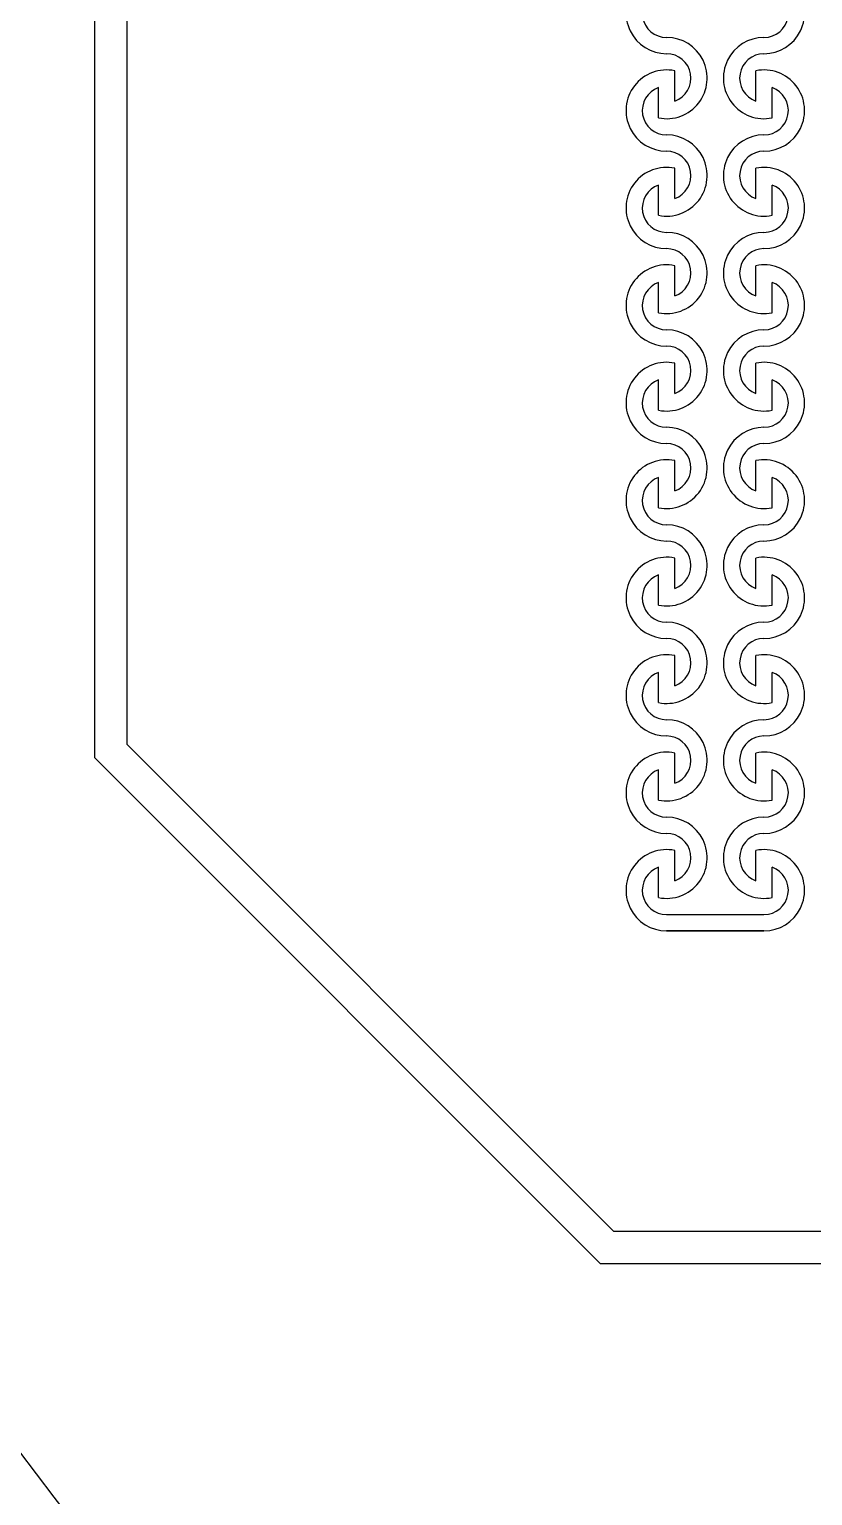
# Model space of a CAD drawing. Header units: millimetres. Extents: x 1000 to 444771, y -11148 to 590229.
# Drawn here: x 203013 to 205426, y 185887 to 190400 of the extents above; entities that cross this region are included whole.
import ezdxf

# ---------------------------------------------------------------- set-up
doc = ezdxf.new("R2010")
doc.units = ezdxf.units.MM
doc.layers.add('CLEAR', color=140, linetype='Continuous')

msp = doc.modelspace()

# ---------------------------------------------------------------- linework, layer by layer
for radius in [25000, 25000, 15000, 15000]:
    msp.add_circle((215000, 195000), radius)
at = {"layer": 'CLEAR'}
for p, q in [((203313.5, 194637.2), (203313.5, 188200)), ((203313.5, 194637.2), (203313.5, 188200)), ((203213.5, 194595.7), (203213.5, 188158.6)), ((203213.5, 194595.7), (203213.5, 188158.6)), ((205000.7, 190179.3), (205000.7, 190272.5)), ((205000.7, 190179.3), (205000.7, 190272.5)), ((205000.7, 190179.3), (205000.7, 190272.5)), ((205000.7, 190179.3), (205000.7, 190272.5)), ((205250.7, 190179.3), (205250.7, 190272.5)), ((205250.7, 190179.3), (205250.7, 190272.5)), ((205250.7, 190179.3), (205250.7, 190272.5)), ((205250.7, 190179.3), (205250.7, 190272.5)), ((204950.7, 190127.5), (204950.7, 190220.7)), ((204950.7, 190127.5), (204950.7, 190220.7)), ((204950.7, 190127.5), (204950.7, 190220.7)), ((204950.7, 190127.5), (204950.7, 190220.7)), ((205300.7, 190127.5), (205300.7, 190220.7)), ((205300.7, 190127.5), (205300.7, 190220.7)), ((205300.7, 190127.5), (205300.7, 190220.7)), ((205300.7, 190127.5), (205300.7, 190220.7)), ((205000.7, 189879.3), (205000.7, 189972.5)), ((205000.7, 189879.3), (205000.7, 189972.5)), ((205000.7, 189879.3), (205000.7, 189972.5)), ((205000.7, 189879.3), (205000.7, 189972.5)), ((205250.7, 189879.3), (205250.7, 189972.5)), ((205250.7, 189879.3), (205250.7, 189972.5)), ((205250.7, 189879.3), (205250.7, 189972.5)), ((205250.7, 189879.3), (205250.7, 189972.5)), ((204950.7, 189827.5), (204950.7, 189920.7)), ((204950.7, 189827.5), (204950.7, 189920.7)), ((204950.7, 189827.5), (204950.7, 189920.7)), ((204950.7, 189827.5), (204950.7, 189920.7)), ((205300.7, 189827.5), (205300.7, 189920.7)), ((205300.7, 189827.5), (205300.7, 189920.7)), ((205300.7, 189827.5), (205300.7, 189920.7)), ((205300.7, 189827.5), (205300.7, 189920.7)), ((205000.7, 189579.3), (205000.7, 189672.5)), ((205000.7, 189579.3), (205000.7, 189672.5)), ((205000.7, 189579.3), (205000.7, 189672.5)), ((205000.7, 189579.3), (205000.7, 189672.5)), ((205250.7, 189579.3), (205250.7, 189672.5)), ((205250.7, 189579.3), (205250.7, 189672.5)), ((205250.7, 189579.3), (205250.7, 189672.5)), ((205250.7, 189579.3), (205250.7, 189672.5)), ((204950.7, 189527.5), (204950.7, 189620.7)), ((204950.7, 189527.5), (204950.7, 189620.7)), ((204950.7, 189527.5), (204950.7, 189620.7)), ((204950.7, 189527.5), (204950.7, 189620.7)), ((205300.7, 189527.5), (205300.7, 189620.7)), ((205300.7, 189527.5), (205300.7, 189620.7)), ((205300.7, 189527.5), (205300.7, 189620.7)), ((205300.7, 189527.5), (205300.7, 189620.7)), ((205000.7, 189279.3), (205000.7, 189372.5)), ((205000.7, 189279.3), (205000.7, 189372.5)), ((205000.7, 189279.3), (205000.7, 189372.5)), ((205000.7, 189279.3), (205000.7, 189372.5)), ((205250.7, 189279.3), (205250.7, 189372.5)), ((205250.7, 189279.3), (205250.7, 189372.5)), ((205250.7, 189279.3), (205250.7, 189372.5)), ((205250.7, 189279.3), (205250.7, 189372.5)), ((204950.7, 189227.5), (204950.7, 189320.7)), ((204950.7, 189227.5), (204950.7, 189320.7)), ((204950.7, 189227.5), (204950.7, 189320.7)), ((204950.7, 189227.5), (204950.7, 189320.7)), ((205300.7, 189227.5), (205300.7, 189320.7)), ((205300.7, 189227.5), (205300.7, 189320.7)), ((205300.7, 189227.5), (205300.7, 189320.7)), ((205300.7, 189227.5), (205300.7, 189320.7)), ((205000.7, 188979.3), (205000.7, 189072.5)), ((205000.7, 188979.3), (205000.7, 189072.5)), ((205000.7, 188979.3), (205000.7, 189072.5)), ((205000.7, 188979.3), (205000.7, 189072.5)), ((205250.7, 188979.3), (205250.7, 189072.5)), ((205250.7, 188979.3), (205250.7, 189072.5)), ((205250.7, 188979.3), (205250.7, 189072.5)), ((205250.7, 188979.3), (205250.7, 189072.5)), ((204950.7, 188927.5), (204950.7, 189020.7)), ((204950.7, 188927.5), (204950.7, 189020.7)), ((204950.7, 188927.5), (204950.7, 189020.7)), ((204950.7, 188927.5), (204950.7, 189020.7)), ((205300.7, 188927.5), (205300.7, 189020.7)), ((205300.7, 188927.5), (205300.7, 189020.7)), ((205300.7, 188927.5), (205300.7, 189020.7)), ((205300.7, 188927.5), (205300.7, 189020.7)), ((205000.7, 188679.3), (205000.7, 188772.5)), ((205000.7, 188679.3), (205000.7, 188772.5)), ((205000.7, 188679.3), (205000.7, 188772.5)), ((205000.7, 188679.3), (205000.7, 188772.5)), ((205250.7, 188679.3), (205250.7, 188772.5)), ((205250.7, 188679.3), (205250.7, 188772.5)), ((205250.7, 188679.3), (205250.7, 188772.5)), ((205250.7, 188679.3), (205250.7, 188772.5)), ((204950.7, 188627.5), (204950.7, 188720.7)), ((204950.7, 188627.5), (204950.7, 188720.7)), ((204950.7, 188627.5), (204950.7, 188720.7)), ((204950.7, 188627.5), (204950.7, 188720.7)), ((205300.7, 188627.5), (205300.7, 188720.7)), ((205300.7, 188627.5), (205300.7, 188720.7)), ((205300.7, 188627.5), (205300.7, 188720.7)), ((205300.7, 188627.5), (205300.7, 188720.7)), ((205000.7, 188379.3), (205000.7, 188472.5)), ((205000.7, 188379.3), (205000.7, 188472.5)), ((205000.7, 188379.3), (205000.7, 188472.5)), ((205000.7, 188379.3), (205000.7, 188472.5)), ((205250.7, 188379.3), (205250.7, 188472.5)), ((205250.7, 188379.3), (205250.7, 188472.5)), ((205250.7, 188379.3), (205250.7, 188472.5)), ((205250.7, 188379.3), (205250.7, 188472.5)), ((204950.7, 188327.5), (204950.7, 188420.7)), ((204950.7, 188327.5), (204950.7, 188420.7)), ((204950.7, 188327.5), (204950.7, 188420.7)), ((204950.7, 188327.5), (204950.7, 188420.7)), ((205300.7, 188327.5), (205300.7, 188420.7)), ((205300.7, 188327.5), (205300.7, 188420.7)), ((205300.7, 188327.5), (205300.7, 188420.7)), ((205300.7, 188327.5), (205300.7, 188420.7)), ((204813.5, 186700), (203313.5, 188200)), ((204813.5, 186700), (203313.5, 188200)), ((205000.7, 188079.3), (205000.7, 188172.5)), ((205000.7, 188079.3), (205000.7, 188172.5)), ((205000.7, 188079.3), (205000.7, 188172.5)), ((205000.7, 188079.3), (205000.7, 188172.5)), ((205250.7, 188079.3), (205250.7, 188172.5)), ((205250.7, 188079.3), (205250.7, 188172.5)), ((205250.7, 188079.3), (205250.7, 188172.5)), ((205250.7, 188079.3), (205250.7, 188172.5)), ((204772.1, 186600), (203213.5, 188158.6)), ((204772.1, 186600), (203213.5, 188158.6)), ((204950.7, 188027.5), (204950.7, 188120.7)), ((204950.7, 188027.5), (204950.7, 188120.7)), ((204950.7, 188027.5), (204950.7, 188120.7)), ((204950.7, 188027.5), (204950.7, 188120.7)), ((205300.7, 188027.5), (205300.7, 188120.7)), ((205300.7, 188027.5), (205300.7, 188120.7)), ((205300.7, 188027.5), (205300.7, 188120.7)), ((205300.7, 188027.5), (205300.7, 188120.7)), ((205000.7, 187779.3), (205000.7, 187872.5)), ((205000.7, 187779.3), (205000.7, 187872.5)), ((205000.7, 187779.3), (205000.7, 187872.5)), ((205000.7, 187779.3), (205000.7, 187872.5)), ((205250.7, 187779.3), (205250.7, 187872.5)), ((205250.7, 187779.3), (205250.7, 187872.5)), ((205250.7, 187779.3), (205250.7, 187872.5)), ((205250.7, 187779.3), (205250.7, 187872.5)), ((204950.7, 187727.5), (204950.7, 187820.7)), ((204950.7, 187727.5), (204950.7, 187820.7)), ((204950.7, 187727.5), (204950.7, 187820.7)), ((204950.7, 187727.5), (204950.7, 187820.7)), ((205300.7, 187727.5), (205300.7, 187820.7)), ((205300.7, 187727.5), (205300.7, 187820.7)), ((205300.7, 187727.5), (205300.7, 187820.7)), ((205300.7, 187727.5), (205300.7, 187820.7)), ((204975.7, 187675), (205275.7, 187675)), ((204975.7, 187675), (205275.7, 187675)), ((204975.7, 187625), (205275.7, 187625)), ((205275.7, 187625), (204975.7, 187625)), ((204975.7, 187625), (205275.7, 187625)), ((205275.7, 187625), (204975.7, 187625)), ((227780.7, 186700), (204813.5, 186700)), ((227780.7, 186700), (204813.5, 186700)), ((227822.1, 186600), (204772.1, 186600)), ((227822.1, 186600), (204772.1, 186600))]:
    msp.add_line(p, q, dxfattribs=at)
for centre, radius, start, end in [((204975.7, 190450), 125, 78.463, 270), ((204975.7, 190450), 125, 78.463, 270), ((205275.7, 190450), 125, 270, 101.537), ((205275.7, 190450), 125, 270, 101.537), ((204975.7, 190450), 75, 109.4712, 270), ((204975.7, 190450), 75, 109.4712, 270), ((205275.7, 190450), 75, 270, 70.5288), ((205275.7, 190450), 75, 270, 70.5288), ((204975.7, 190250), 125, 258.463, 90), ((204975.7, 190250), 125, 258.463, 90), ((205275.7, 190250), 125, 90, 281.537), ((205275.7, 190250), 125, 90, 281.537), ((204975.7, 190250), 75, 289.4712, 90), ((204975.7, 190250), 75, 289.4712, 90), ((205275.7, 190250), 75, 90, 250.5288), ((205275.7, 190250), 75, 90, 250.5288), ((204975.7, 190150), 125, 78.463, 270), ((204975.7, 190150), 125, 78.463, 270), ((205275.7, 190150), 125, 270, 101.537), ((205275.7, 190150), 125, 270, 101.537), ((204975.7, 190150), 75, 109.4712, 270), ((204975.7, 190150), 75, 109.4712, 270), ((205275.7, 190150), 75, 270, 70.5288), ((205275.7, 190150), 75, 270, 70.5288), ((204975.7, 189950), 125, 258.463, 90), ((204975.7, 189950), 125, 258.463, 90), ((205275.7, 189950), 125, 90, 281.537), ((205275.7, 189950), 125, 90, 281.537), ((204975.7, 189950), 75, 289.4712, 90), ((204975.7, 189950), 75, 289.4712, 90), ((205275.7, 189950), 75, 90, 250.5288), ((205275.7, 189950), 75, 90, 250.5288), ((204975.7, 189850), 125, 78.463, 270), ((204975.7, 189850), 125, 78.463, 270), ((205275.7, 189850), 125, 270, 101.537), ((205275.7, 189850), 125, 270, 101.537), ((204975.7, 189850), 75, 109.4712, 270), ((204975.7, 189850), 75, 109.4712, 270), ((205275.7, 189850), 75, 270, 70.5288), ((205275.7, 189850), 75, 270, 70.5288), ((204975.7, 189650), 125, 258.463, 90), ((204975.7, 189650), 125, 258.463, 90), ((205275.7, 189650), 125, 90, 281.537), ((205275.7, 189650), 125, 90, 281.537), ((204975.7, 189650), 75, 289.4712, 90), ((204975.7, 189650), 75, 289.4712, 90), ((205275.7, 189650), 75, 90, 250.5288), ((205275.7, 189650), 75, 90, 250.5288), ((204975.7, 189550), 125, 78.463, 270), ((204975.7, 189550), 125, 78.463, 270), ((205275.7, 189550), 125, 270, 101.537), ((205275.7, 189550), 125, 270, 101.537), ((204975.7, 189550), 75, 109.4712, 270), ((204975.7, 189550), 75, 109.4712, 270), ((205275.7, 189550), 75, 270, 70.5288), ((205275.7, 189550), 75, 270, 70.5288), ((204975.7, 189350), 125, 258.463, 90), ((204975.7, 189350), 125, 258.463, 90), ((205275.7, 189350), 125, 90, 281.537), ((205275.7, 189350), 125, 90, 281.537), ((204975.7, 189350), 75, 289.4712, 90), ((204975.7, 189350), 75, 289.4712, 90), ((205275.7, 189350), 75, 90, 250.5288), ((205275.7, 189350), 75, 90, 250.5288), ((204975.7, 189250), 125, 78.463, 270), ((204975.7, 189250), 125, 78.463, 270), ((205275.7, 189250), 125, 270, 101.537), ((205275.7, 189250), 125, 270, 101.537), ((204975.7, 189250), 75, 109.4712, 270), ((204975.7, 189250), 75, 109.4712, 270), ((205275.7, 189250), 75, 270, 70.5288), ((205275.7, 189250), 75, 270, 70.5288), ((204975.7, 189050), 125, 258.463, 90), ((204975.7, 189050), 125, 258.463, 90), ((205275.7, 189050), 125, 90, 281.537), ((205275.7, 189050), 125, 90, 281.537), ((204975.7, 189050), 75, 289.4712, 90), ((204975.7, 189050), 75, 289.4712, 90), ((205275.7, 189050), 75, 90, 250.5288), ((205275.7, 189050), 75, 90, 250.5288), ((204975.7, 188950), 125, 78.463, 270), ((204975.7, 188950), 125, 78.463, 270), ((205275.7, 188950), 125, 270, 101.537), ((205275.7, 188950), 125, 270, 101.537), ((204975.7, 188950), 75, 109.4712, 270), ((204975.7, 188950), 75, 109.4712, 270), ((205275.7, 188950), 75, 270, 70.5288), ((205275.7, 188950), 75, 270, 70.5288), ((204975.7, 188750), 125, 258.463, 90), ((204975.7, 188750), 125, 258.463, 90), ((205275.7, 188750), 125, 90, 281.537), ((205275.7, 188750), 125, 90, 281.537), ((204975.7, 188750), 75, 289.4712, 90), ((204975.7, 188750), 75, 289.4712, 90), ((205275.7, 188750), 75, 90, 250.5288), ((205275.7, 188750), 75, 90, 250.5288), ((204975.7, 188650), 125, 78.463, 270), ((204975.7, 188650), 125, 78.463, 270), ((205275.7, 188650), 125, 270, 101.537), ((205275.7, 188650), 125, 270, 101.537), ((204975.7, 188650), 75, 109.4712, 270), ((204975.7, 188650), 75, 109.4712, 270), ((205275.7, 188650), 75, 270, 70.5288), ((205275.7, 188650), 75, 270, 70.5288), ((204975.7, 188450), 125, 258.463, 90), ((204975.7, 188450), 125, 258.463, 90), ((205275.7, 188450), 125, 90, 281.537), ((205275.7, 188450), 125, 90, 281.537), ((204975.7, 188450), 75, 289.4712, 90), ((204975.7, 188450), 75, 289.4712, 90), ((205275.7, 188450), 75, 90, 250.5288), ((205275.7, 188450), 75, 90, 250.5288), ((204975.7, 188350), 125, 78.463, 270), ((204975.7, 188350), 125, 78.463, 270), ((205275.7, 188350), 125, 270, 101.537), ((205275.7, 188350), 125, 270, 101.537), ((204975.7, 188350), 75, 109.4712, 270), ((204975.7, 188350), 75, 109.4712, 270), ((205275.7, 188350), 75, 270, 70.5288), ((205275.7, 188350), 75, 270, 70.5288), ((204975.7, 188150), 125, 258.463, 90), ((204975.7, 188150), 125, 258.463, 90), ((205275.7, 188150), 125, 90, 281.537), ((205275.7, 188150), 125, 90, 281.537), ((204975.7, 188150), 75, 289.4712, 90), ((204975.7, 188150), 75, 289.4712, 90), ((205275.7, 188150), 75, 90, 250.5288), ((205275.7, 188150), 75, 90, 250.5288), ((204975.7, 188050), 125, 78.463, 270), ((204975.7, 188050), 125, 78.463, 270), ((205275.7, 188050), 125, 270, 101.537), ((205275.7, 188050), 125, 270, 101.537), ((204975.7, 188050), 75, 109.4712, 270), ((204975.7, 188050), 75, 109.4712, 270), ((205275.7, 188050), 75, 270, 70.5288), ((205275.7, 188050), 75, 270, 70.5288), ((204975.7, 187850), 125, 258.463, 90), ((204975.7, 187850), 125, 258.463, 90), ((205275.7, 187850), 125, 90, 281.537), ((205275.7, 187850), 125, 90, 281.537), ((204975.7, 187850), 75, 289.4712, 90), ((204975.7, 187850), 75, 289.4712, 90), ((205275.7, 187850), 75, 90, 250.5288), ((205275.7, 187850), 75, 90, 250.5288), ((204975.7, 187750), 125, 78.463, 270), ((204975.7, 187750), 125, 78.463, 270), ((205275.7, 187750), 125, 270, 101.537), ((205275.7, 187750), 125, 270, 101.537), ((204975.7, 187750), 75, 109.4712, 270), ((204975.7, 187750), 75, 109.4712, 270), ((205275.7, 187750), 75, 270, 70.5288), ((205275.7, 187750), 75, 270, 70.5288)]:
    msp.add_arc(centre, radius, start, end, dxfattribs=at)

doc.saveas('drawing.dxf')
